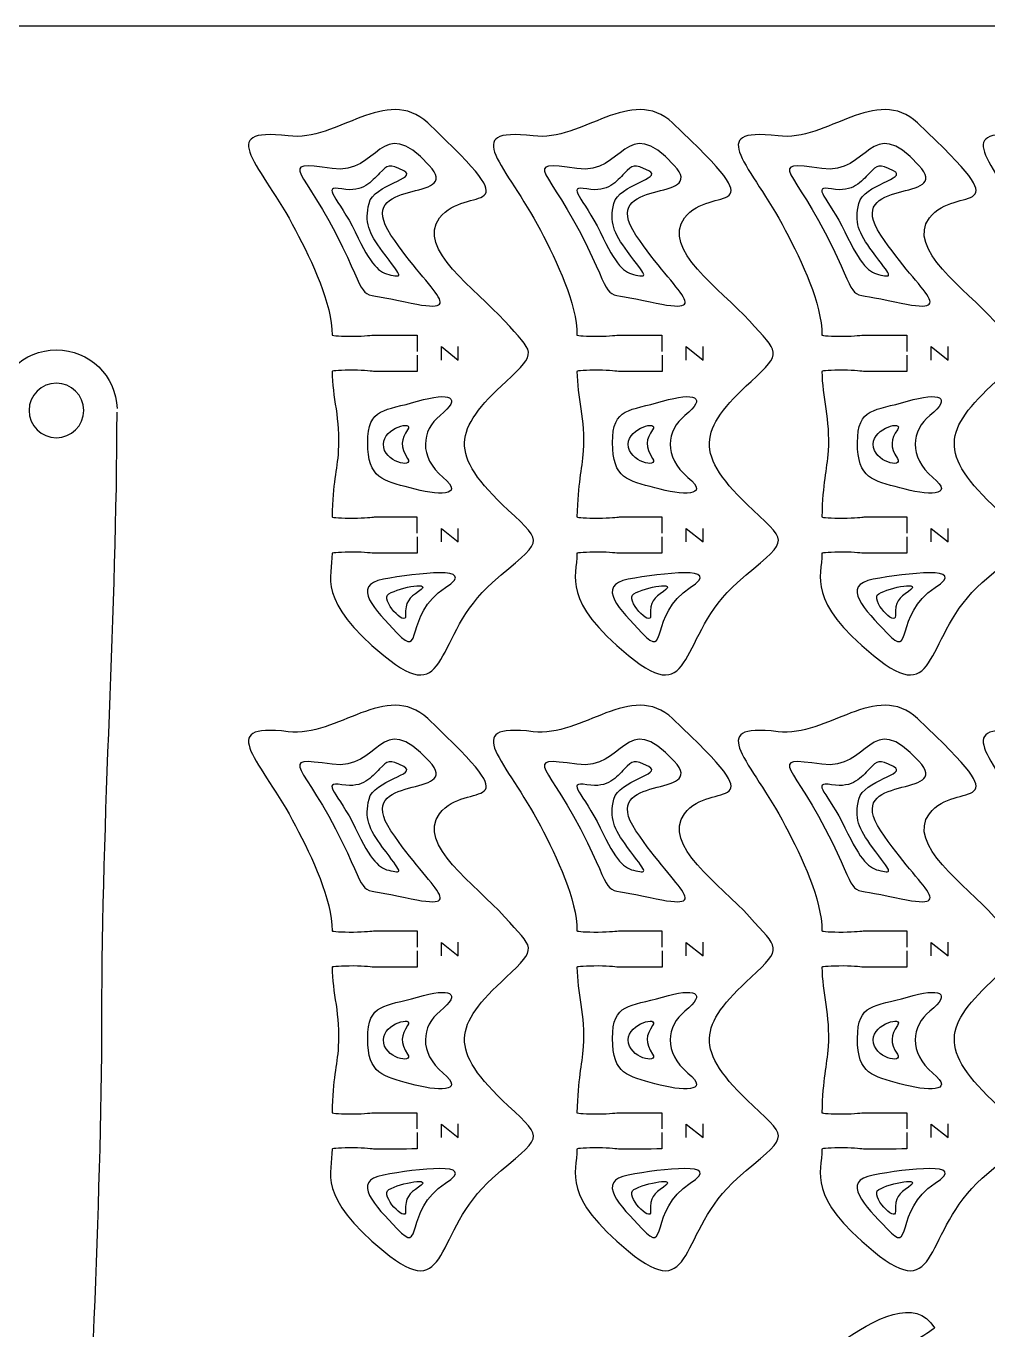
# Model space of a CAD drawing. Extents: x 0 to 300, y 0 to 300.
# Drawn here: x 151.4 to 230.6, y 192.6 to 300.1 of the extents above; entities that cross this region are included whole.
import ezdxf

# ---------------------------------------------------------------- set-up
doc = ezdxf.new("R2010")
doc.units = 0
doc.header["$MEASUREMENT"] = 0
doc.layers.add('DEFAULT', color=7, linetype='CONTINUOUS')

msp = doc.modelspace()

# ---------------------------------------------------------------- linework, layer by layer
at = {"layer": 'DEFAULT', "color": 1}
msp.add_lwpolyline([(294.85, 300.1), (5.15, 300.1)], dxfattribs=at)
at = {"layer": 'DEFAULT', "color": 250}
for points in [[(185.59, 272.56), (185.59, 273.67), (186.98, 272.56), (186.98, 273.68)], [(205.77, 272.56), (205.77, 273.67), (207.16, 272.56), (207.16, 273.68)], [(225.96, 272.56), (225.96, 273.67), (227.35, 272.56), (227.35, 273.68)], [(185.59, 257.56), (185.59, 258.67), (186.98, 257.56), (186.98, 258.68)], [(205.77, 257.56), (205.77, 258.67), (207.17, 257.56), (207.17, 258.68)], [(225.96, 257.56), (225.96, 258.67), (227.35, 257.56), (227.35, 258.68)], [(185.59, 223.44), (185.59, 224.54), (186.98, 223.44), (186.98, 224.55)], [(205.77, 223.44), (205.77, 224.54), (207.16, 223.44), (207.16, 224.55)], [(225.96, 223.44), (225.96, 224.54), (227.35, 223.44), (227.35, 224.55)], [(185.59, 208.44), (185.59, 209.54), (186.98, 208.44), (186.98, 209.56)], [(205.77, 208.44), (205.77, 209.54), (207.17, 208.44), (207.17, 209.56)], [(225.96, 208.44), (225.96, 209.54), (227.35, 208.44), (227.35, 209.56)]]:
    msp.add_lwpolyline(points, dxfattribs=at)
at = {"layer": 'DEFAULT', "color": 1}
for points, knots in [([(183.58, 257.97), (183.58, 257.52), (183.58, 257.07), (183.58, 256.62), (183.58, 256.62), (180.95, 256.62), (180.08, 256.62), (179.9, 256.62), (179.29, 256.72), (178.33, 256.72), (177.36, 256.72), (176.58, 256.67), (176.58, 256.62), (176.58, 254.62), (175.26, 252.79), (180.83, 248.2), (186.39, 243.61), (184.84, 249.86), (189.8, 254.22), (193.85, 257.77), (194.22, 257.28), (191.08, 260.19), (186.06, 264.86), (186.6, 266.8), (190.92, 270.79), (193.6, 273.26), (193.17, 273.12), (190.79, 275.78), (188.43, 278.41), (183.52, 281.73), (185.44, 284.28), (187.64, 287.2), (193.36, 283.75), (184.46, 292.11), (181.06, 295.29), (177.02, 290.54), (172.96, 291.04), (166.75, 291.8), (170.78, 288.61), (173.56, 283.28), (174.93, 280.65), (176.57, 277.2), (176.58, 274.62), (176.59, 274.56), (177.36, 274.51), (178.33, 274.52), (179.29, 274.52), (179.9, 274.62), (180.07, 274.62), (180.95, 274.62), (183.58, 274.62), (183.58, 274.62), (183.58, 274.17), (183.58, 273.72), (183.58, 273.27)], [0, 0, 0, 0, 3.83, 3.83, 3.83, 4.83, 4.83, 4.83, 5.83, 5.83, 5.83, 6.83, 6.83, 6.83, 7.83, 7.83, 7.83, 8.83, 8.83, 8.83, 9.83, 9.83, 9.83, 10.83, 10.83, 10.83, 11.83, 11.83, 11.83, 12.83, 12.83, 12.83, 13.83, 13.83, 13.83, 14.83, 14.83, 14.83, 15.83, 15.83, 15.83, 16.83, 16.83, 16.83, 17.83, 17.83, 17.83, 18.83, 18.83, 18.83, 19.83, 19.83, 19.83, 23.66, 23.66, 23.66, 23.66]), ([(203.76, 257.97), (203.76, 257.52), (203.76, 257.07), (203.76, 256.62), (203.76, 256.62), (201.14, 256.62), (200.26, 256.62), (200.09, 256.62), (199.48, 256.72), (198.51, 256.72), (197.55, 256.72), (196.76, 256.67), (196.76, 256.62), (196.76, 254.62), (195.44, 252.79), (201.01, 248.2), (206.58, 243.61), (205.02, 249.86), (209.99, 254.22), (214.04, 257.77), (214.41, 257.28), (211.27, 260.19), (206.24, 264.86), (206.78, 266.8), (211.11, 270.79), (213.79, 273.26), (213.35, 273.12), (210.97, 275.78), (208.61, 278.41), (203.71, 281.73), (205.62, 284.28), (207.82, 287.2), (213.54, 283.75), (204.64, 292.11), (201.25, 295.29), (197.21, 290.54), (193.14, 291.04), (186.93, 291.8), (190.96, 288.61), (193.74, 283.28), (195.11, 280.65), (196.76, 277.2), (196.76, 274.62), (196.77, 274.56), (197.55, 274.51), (198.51, 274.52), (199.48, 274.52), (200.09, 274.62), (200.26, 274.62), (201.13, 274.62), (203.76, 274.62), (203.76, 274.62), (203.76, 274.17), (203.76, 273.72), (203.76, 273.27)], [0, 0, 0, 0, 3.83, 3.83, 3.83, 4.83, 4.83, 4.83, 5.83, 5.83, 5.83, 6.83, 6.83, 6.83, 7.83, 7.83, 7.83, 8.83, 8.83, 8.83, 9.83, 9.83, 9.83, 10.83, 10.83, 10.83, 11.83, 11.83, 11.83, 12.83, 12.83, 12.83, 13.83, 13.83, 13.83, 14.83, 14.83, 14.83, 15.83, 15.83, 15.83, 16.83, 16.83, 16.83, 17.83, 17.83, 17.83, 18.83, 18.83, 18.83, 19.83, 19.83, 19.83, 23.66, 23.66, 23.66, 23.66]), ([(223.95, 257.97), (223.95, 257.52), (223.95, 257.07), (223.95, 256.62), (223.95, 256.62), (221.32, 256.62), (220.45, 256.62), (220.27, 256.62), (219.67, 256.72), (218.7, 256.72), (217.73, 256.72), (216.95, 256.67), (216.95, 256.62), (216.95, 254.62), (215.63, 252.79), (221.2, 248.2), (226.76, 243.61), (225.21, 249.86), (230.17, 254.22), (234.22, 257.77), (234.59, 257.28), (231.45, 260.19), (226.43, 264.86), (226.97, 266.8), (231.29, 270.79), (233.97, 273.26), (233.54, 273.12), (231.16, 275.78), (228.8, 278.41), (223.89, 281.73), (225.81, 284.28), (228.01, 287.2), (233.73, 283.75), (224.83, 292.11), (221.44, 295.29), (217.39, 290.54), (213.33, 291.04), (207.12, 291.8), (211.15, 288.61), (213.93, 283.28), (215.3, 280.65), (216.95, 277.2), (216.95, 274.62), (216.96, 274.56), (217.74, 274.51), (218.7, 274.52), (219.66, 274.52), (220.27, 274.62), (220.44, 274.62), (221.32, 274.62), (223.95, 274.62), (223.95, 274.62), (223.95, 274.17), (223.95, 273.72), (223.95, 273.27)], [0, 0, 0, 0, 3.83, 3.83, 3.83, 4.83, 4.83, 4.83, 5.83, 5.83, 5.83, 6.83, 6.83, 6.83, 7.83, 7.83, 7.83, 8.83, 8.83, 8.83, 9.83, 9.83, 9.83, 10.83, 10.83, 10.83, 11.83, 11.83, 11.83, 12.83, 12.83, 12.83, 13.83, 13.83, 13.83, 14.83, 14.83, 14.83, 15.83, 15.83, 15.83, 16.83, 16.83, 16.83, 17.83, 17.83, 17.83, 18.83, 18.83, 18.83, 19.83, 19.83, 19.83, 23.66, 23.66, 23.66, 23.66]), ([(244.13, 257.97), (244.13, 257.52), (244.13, 257.07), (244.13, 256.62), (244.13, 256.62), (241.51, 256.62), (240.63, 256.62), (240.46, 256.62), (239.85, 256.72), (238.88, 256.72), (237.92, 256.72), (237.13, 256.67), (237.13, 256.62), (237.13, 254.62), (235.81, 252.79), (241.38, 248.2), (246.95, 243.61), (245.39, 249.86), (250.36, 254.22), (254.41, 257.77), (254.78, 257.28), (251.64, 260.19), (246.61, 264.86), (247.15, 266.8), (251.48, 270.79), (254.16, 273.26), (253.72, 273.12), (251.34, 275.78), (248.98, 278.41), (244.08, 281.73), (246, 284.28), (248.19, 287.2), (253.91, 283.75), (245.01, 292.11), (241.62, 295.29), (237.58, 290.54), (233.51, 291.04), (227.31, 291.8), (231.33, 288.61), (234.11, 283.28), (235.48, 280.65), (237.13, 277.2), (237.13, 274.62), (237.14, 274.56), (237.92, 274.51), (238.88, 274.52), (239.85, 274.52), (240.46, 274.62), (240.63, 274.62), (241.51, 274.62), (244.13, 274.62), (244.13, 274.62), (244.13, 274.17), (244.13, 273.72), (244.13, 273.27)], [0, 0, 0, 0, 3.83, 3.83, 3.83, 4.83, 4.83, 4.83, 5.83, 5.83, 5.83, 6.83, 6.83, 6.83, 7.83, 7.83, 7.83, 8.83, 8.83, 8.83, 9.83, 9.83, 9.83, 10.83, 10.83, 10.83, 11.83, 11.83, 11.83, 12.83, 12.83, 12.83, 13.83, 13.83, 13.83, 14.83, 14.83, 14.83, 15.83, 15.83, 15.83, 16.83, 16.83, 16.83, 17.83, 17.83, 17.83, 18.83, 18.83, 18.83, 19.83, 19.83, 19.83, 23.66, 23.66, 23.66, 23.66]), ([(148.85, 268.55), (148.93, 271.25), (151.14, 273.4), (153.85, 273.4), (156.56, 273.4), (158.77, 271.25), (158.85, 268.55)], [0, 0, 0, 0, 1, 1, 1, 2, 2, 2, 2]), ([(183.58, 272.97), (183.58, 272.52), (183.58, 272.07), (183.58, 271.62), (183.58, 271.62), (180.96, 271.62), (180.08, 271.62), (179.9, 271.62), (179.29, 271.72), (178.33, 271.72), (177.36, 271.72), (176.58, 271.67), (176.58, 271.62), (176.58, 269.56), (177.26, 267.63), (177.09, 265.07), (176.97, 263.4), (176.63, 262.5), (176.57, 259.62), (176.59, 259.56), (177.36, 259.52), (178.32, 259.52), (179.29, 259.52), (179.9, 259.62), (180.07, 259.62), (180.95, 259.62), (183.57, 259.62), (183.57, 259.62), (183.57, 259.17), (183.57, 258.72), (183.57, 258.27)], [0, 0, 0, 0, 3.82, 3.82, 3.82, 4.82, 4.82, 4.82, 5.82, 5.82, 5.82, 6.82, 6.82, 6.82, 7.82, 7.82, 7.82, 8.82, 8.82, 8.82, 9.82, 9.82, 9.82, 10.82, 10.82, 10.82, 11.82, 11.82, 11.82, 15.64, 15.64, 15.64, 15.64]), ([(203.77, 272.97), (203.77, 272.52), (203.77, 272.07), (203.77, 271.62), (203.77, 271.62), (201.14, 271.62), (200.26, 271.62), (200.09, 271.62), (199.48, 271.72), (198.51, 271.72), (197.55, 271.72), (196.76, 271.67), (196.76, 271.62), (196.77, 269.56), (197.44, 267.63), (197.27, 265.07), (197.16, 263.4), (196.82, 262.5), (196.76, 259.62), (196.77, 259.56), (197.55, 259.52), (198.51, 259.52), (199.48, 259.52), (200.09, 259.62), (200.26, 259.62), (201.13, 259.62), (203.76, 259.62), (203.76, 259.62), (203.76, 259.17), (203.76, 258.72), (203.76, 258.27)], [0, 0, 0, 0, 3.82, 3.82, 3.82, 4.82, 4.82, 4.82, 5.82, 5.82, 5.82, 6.82, 6.82, 6.82, 7.82, 7.82, 7.82, 8.82, 8.82, 8.82, 9.82, 9.82, 9.82, 10.82, 10.82, 10.82, 11.82, 11.82, 11.82, 15.64, 15.64, 15.64, 15.64]), ([(223.95, 272.97), (223.95, 272.52), (223.95, 272.07), (223.95, 271.62), (223.95, 271.62), (221.33, 271.62), (220.45, 271.62), (220.28, 271.62), (219.67, 271.72), (218.7, 271.72), (217.73, 271.72), (216.95, 271.67), (216.95, 271.62), (216.95, 269.56), (217.63, 267.63), (217.46, 265.07), (217.34, 263.4), (217, 262.5), (216.95, 259.62), (216.96, 259.56), (217.74, 259.52), (218.69, 259.52), (219.67, 259.52), (220.27, 259.62), (220.44, 259.62), (221.32, 259.62), (223.94, 259.62), (223.94, 259.62), (223.94, 259.17), (223.94, 258.72), (223.94, 258.27)], [0, 0, 0, 0, 3.82, 3.82, 3.82, 4.82, 4.82, 4.82, 5.82, 5.82, 5.82, 6.82, 6.82, 6.82, 7.82, 7.82, 7.82, 8.82, 8.82, 8.82, 9.82, 9.82, 9.82, 10.82, 10.82, 10.82, 11.82, 11.82, 11.82, 15.64, 15.64, 15.64, 15.64]), ([(156.35, 168.55), (156.36, 185.17), (157.6, 201.78), (157.6, 218.4), (157.6, 235.02), (158.84, 251.64), (158.85, 268.25)], [0, 0, 0, 0, 1, 1, 1, 2, 2, 2, 2]), ([(183.58, 208.85), (183.58, 208.4), (183.58, 207.95), (183.58, 207.5), (183.58, 207.5), (180.95, 207.49), (180.08, 207.49), (179.9, 207.49), (179.29, 207.59), (178.33, 207.59), (177.36, 207.59), (176.58, 207.55), (176.58, 207.49), (176.58, 205.49), (175.26, 203.66), (180.83, 199.07), (186.39, 194.48), (184.84, 200.73), (189.8, 205.09), (193.85, 208.65), (194.22, 208.16), (191.08, 211.07), (186.06, 215.73), (186.6, 217.67), (190.92, 221.66), (193.6, 224.14), (193.17, 224), (190.79, 226.65), (188.43, 229.29), (183.52, 232.6), (185.44, 235.15), (187.64, 238.07), (193.36, 234.62), (184.46, 242.99), (181.06, 246.17), (177.02, 241.41), (172.96, 241.91), (166.75, 242.67), (170.78, 239.49), (173.56, 234.16), (174.93, 231.53), (176.57, 228.07), (176.58, 225.49), (176.59, 225.43), (177.36, 225.39), (178.33, 225.39), (179.29, 225.39), (179.9, 225.49), (180.07, 225.49), (180.95, 225.49), (183.58, 225.5), (183.58, 225.5), (183.58, 225.04), (183.58, 224.59), (183.58, 224.14)], [0, 0, 0, 0, 3.83, 3.83, 3.83, 4.83, 4.83, 4.83, 5.83, 5.83, 5.83, 6.83, 6.83, 6.83, 7.83, 7.83, 7.83, 8.83, 8.83, 8.83, 9.83, 9.83, 9.83, 10.83, 10.83, 10.83, 11.83, 11.83, 11.83, 12.83, 12.83, 12.83, 13.83, 13.83, 13.83, 14.83, 14.83, 14.83, 15.83, 15.83, 15.83, 16.83, 16.83, 16.83, 17.83, 17.83, 17.83, 18.83, 18.83, 18.83, 19.83, 19.83, 19.83, 23.66, 23.66, 23.66, 23.66]), ([(203.76, 208.85), (203.76, 208.4), (203.76, 207.95), (203.76, 207.5), (203.76, 207.5), (201.14, 207.49), (200.26, 207.49), (200.09, 207.49), (199.48, 207.59), (198.51, 207.59), (197.55, 207.59), (196.76, 207.55), (196.76, 207.49), (196.76, 205.49), (195.44, 203.66), (201.01, 199.07), (206.58, 194.48), (205.02, 200.73), (209.99, 205.09), (214.04, 208.65), (214.41, 208.16), (211.27, 211.07), (206.24, 215.73), (206.78, 217.67), (211.11, 221.66), (213.79, 224.14), (213.35, 224), (210.97, 226.65), (208.61, 229.29), (203.71, 232.6), (205.62, 235.15), (207.82, 238.07), (213.54, 234.62), (204.64, 242.99), (201.25, 246.17), (197.21, 241.41), (193.14, 241.91), (186.93, 242.67), (190.96, 239.49), (193.74, 234.16), (195.11, 231.53), (196.76, 228.07), (196.76, 225.49), (196.77, 225.43), (197.55, 225.39), (198.51, 225.39), (199.48, 225.39), (200.09, 225.49), (200.26, 225.49), (201.13, 225.49), (203.76, 225.5), (203.76, 225.5), (203.76, 225.04), (203.76, 224.59), (203.76, 224.14)], [0, 0, 0, 0, 3.83, 3.83, 3.83, 4.83, 4.83, 4.83, 5.83, 5.83, 5.83, 6.83, 6.83, 6.83, 7.83, 7.83, 7.83, 8.83, 8.83, 8.83, 9.83, 9.83, 9.83, 10.83, 10.83, 10.83, 11.83, 11.83, 11.83, 12.83, 12.83, 12.83, 13.83, 13.83, 13.83, 14.83, 14.83, 14.83, 15.83, 15.83, 15.83, 16.83, 16.83, 16.83, 17.83, 17.83, 17.83, 18.83, 18.83, 18.83, 19.83, 19.83, 19.83, 23.66, 23.66, 23.66, 23.66]), ([(223.95, 208.85), (223.95, 208.4), (223.95, 207.95), (223.95, 207.5), (223.95, 207.5), (221.32, 207.49), (220.45, 207.49), (220.27, 207.49), (219.67, 207.59), (218.7, 207.59), (217.73, 207.59), (216.95, 207.55), (216.95, 207.49), (216.95, 205.49), (215.63, 203.66), (221.2, 199.07), (226.76, 194.48), (225.21, 200.73), (230.17, 205.09), (234.22, 208.65), (234.59, 208.16), (231.45, 211.07), (226.43, 215.73), (226.97, 217.67), (231.29, 221.66), (233.97, 224.14), (233.54, 224), (231.16, 226.65), (228.8, 229.29), (223.89, 232.6), (225.81, 235.15), (228.01, 238.07), (233.73, 234.62), (224.83, 242.99), (221.44, 246.17), (217.39, 241.41), (213.33, 241.91), (207.12, 242.67), (211.15, 239.49), (213.93, 234.16), (215.3, 231.53), (216.95, 228.07), (216.95, 225.49), (216.96, 225.43), (217.74, 225.39), (218.7, 225.39), (219.66, 225.39), (220.27, 225.49), (220.44, 225.49), (221.32, 225.49), (223.95, 225.5), (223.95, 225.5), (223.95, 225.04), (223.95, 224.59), (223.95, 224.14)], [0, 0, 0, 0, 3.83, 3.83, 3.83, 4.83, 4.83, 4.83, 5.83, 5.83, 5.83, 6.83, 6.83, 6.83, 7.83, 7.83, 7.83, 8.83, 8.83, 8.83, 9.83, 9.83, 9.83, 10.83, 10.83, 10.83, 11.83, 11.83, 11.83, 12.83, 12.83, 12.83, 13.83, 13.83, 13.83, 14.83, 14.83, 14.83, 15.83, 15.83, 15.83, 16.83, 16.83, 16.83, 17.83, 17.83, 17.83, 18.83, 18.83, 18.83, 19.83, 19.83, 19.83, 23.66, 23.66, 23.66, 23.66]), ([(244.13, 208.85), (244.13, 208.4), (244.13, 207.95), (244.13, 207.5), (244.13, 207.5), (241.51, 207.49), (240.63, 207.49), (240.46, 207.49), (239.85, 207.59), (238.88, 207.59), (237.92, 207.59), (237.13, 207.55), (237.13, 207.49), (237.13, 205.49), (235.81, 203.66), (241.38, 199.07), (246.95, 194.48), (245.39, 200.73), (250.36, 205.09), (254.41, 208.65), (254.78, 208.16), (251.64, 211.07), (246.61, 215.73), (247.15, 217.67), (251.48, 221.66), (254.16, 224.14), (253.72, 224), (251.34, 226.65), (248.98, 229.29), (244.08, 232.6), (246, 235.15), (248.19, 238.07), (253.91, 234.62), (245.01, 242.99), (241.62, 246.17), (237.58, 241.41), (233.51, 241.91), (227.31, 242.67), (231.33, 239.49), (234.11, 234.16), (235.48, 231.53), (237.13, 228.07), (237.13, 225.49), (237.14, 225.43), (237.92, 225.39), (238.88, 225.39), (239.85, 225.39), (240.46, 225.49), (240.63, 225.49), (241.51, 225.49), (244.13, 225.5), (244.13, 225.5), (244.13, 225.04), (244.13, 224.59), (244.13, 224.14)], [0, 0, 0, 0, 3.83, 3.83, 3.83, 4.83, 4.83, 4.83, 5.83, 5.83, 5.83, 6.83, 6.83, 6.83, 7.83, 7.83, 7.83, 8.83, 8.83, 8.83, 9.83, 9.83, 9.83, 10.83, 10.83, 10.83, 11.83, 11.83, 11.83, 12.83, 12.83, 12.83, 13.83, 13.83, 13.83, 14.83, 14.83, 14.83, 15.83, 15.83, 15.83, 16.83, 16.83, 16.83, 17.83, 17.83, 17.83, 18.83, 18.83, 18.83, 19.83, 19.83, 19.83, 23.66, 23.66, 23.66, 23.66]), ([(183.58, 223.84), (183.58, 223.39), (183.58, 222.95), (183.58, 222.5), (183.58, 222.5), (180.96, 222.49), (180.08, 222.49), (179.9, 222.49), (179.29, 222.59), (178.33, 222.59), (177.36, 222.59), (176.58, 222.54), (176.58, 222.49), (176.58, 220.44), (177.26, 218.5), (177.09, 215.94), (176.97, 214.27), (176.63, 213.37), (176.57, 210.49), (176.59, 210.43), (177.36, 210.39), (178.32, 210.39), (179.29, 210.39), (179.9, 210.49), (180.07, 210.49), (180.95, 210.49), (183.57, 210.49), (183.57, 210.49), (183.57, 210.05), (183.57, 209.6), (183.57, 209.15)], [0, 0, 0, 0, 3.82, 3.82, 3.82, 4.82, 4.82, 4.82, 5.82, 5.82, 5.82, 6.82, 6.82, 6.82, 7.82, 7.82, 7.82, 8.82, 8.82, 8.82, 9.82, 9.82, 9.82, 10.82, 10.82, 10.82, 11.82, 11.82, 11.82, 15.64, 15.64, 15.64, 15.64]), ([(203.77, 223.84), (203.77, 223.39), (203.77, 222.95), (203.77, 222.5), (203.77, 222.5), (201.14, 222.49), (200.26, 222.49), (200.09, 222.49), (199.48, 222.59), (198.51, 222.59), (197.55, 222.59), (196.76, 222.54), (196.76, 222.49), (196.77, 220.44), (197.44, 218.5), (197.27, 215.94), (197.16, 214.27), (196.82, 213.37), (196.76, 210.49), (196.77, 210.43), (197.55, 210.39), (198.51, 210.39), (199.48, 210.39), (200.09, 210.49), (200.26, 210.49), (201.13, 210.49), (203.76, 210.49), (203.76, 210.49), (203.76, 210.05), (203.76, 209.6), (203.76, 209.15)], [0, 0, 0, 0, 3.82, 3.82, 3.82, 4.82, 4.82, 4.82, 5.82, 5.82, 5.82, 6.82, 6.82, 6.82, 7.82, 7.82, 7.82, 8.82, 8.82, 8.82, 9.82, 9.82, 9.82, 10.82, 10.82, 10.82, 11.82, 11.82, 11.82, 15.64, 15.64, 15.64, 15.64]), ([(223.95, 223.84), (223.95, 223.39), (223.95, 222.95), (223.95, 222.5), (223.95, 222.5), (221.33, 222.49), (220.45, 222.49), (220.28, 222.49), (219.67, 222.59), (218.7, 222.59), (217.73, 222.59), (216.95, 222.54), (216.95, 222.49), (216.95, 220.44), (217.63, 218.5), (217.46, 215.94), (217.34, 214.27), (217, 213.37), (216.95, 210.49), (216.96, 210.43), (217.74, 210.39), (218.69, 210.39), (219.67, 210.39), (220.27, 210.49), (220.44, 210.49), (221.32, 210.49), (223.94, 210.49), (223.94, 210.49), (223.94, 210.05), (223.94, 209.6), (223.94, 209.15)], [0, 0, 0, 0, 3.82, 3.82, 3.82, 4.82, 4.82, 4.82, 5.82, 5.82, 5.82, 6.82, 6.82, 6.82, 7.82, 7.82, 7.82, 8.82, 8.82, 8.82, 9.82, 9.82, 9.82, 10.82, 10.82, 10.82, 11.82, 11.82, 11.82, 15.64, 15.64, 15.64, 15.64]), ([(178.82, 172.95), (178.43, 173.18), (178.04, 173.4), (177.65, 173.63), (177.65, 173.63), (176.34, 171.35), (175.9, 170.6), (175.82, 170.45), (175.6, 169.87), (175.11, 169.03), (174.63, 168.19), (174.2, 167.54), (174.15, 167.56), (170.27, 169.81), (172.31, 172.53), (174.13, 175.36), (179.61, 183.91), (185.19, 179.27), (189.63, 184.68), (190.67, 185.97), (192.55, 186.18), (193.85, 185.14), (193.89, 185.11), (193.43, 184.48), (192.82, 183.73), (192.2, 182.98), (191.74, 182.57), (191.63, 182.44), (191.07, 181.76), (189.41, 179.73), (189.41, 179.73), (190.18, 179.1), (190.95, 178.46), (191.73, 177.83), (191.73, 177.83), (193.39, 179.86), (193.95, 180.54), (194.06, 180.67), (194.36, 181.2), (194.98, 181.95), (195.59, 182.7), (196.13, 183.28), (196.17, 183.24), (197.75, 181.94), (205.88, 193.91), (209.79, 189.36), (209.83, 189.32), (209.26, 188.77), (208.53, 188.15), (207.79, 187.51), (207.27, 187.19), (207.14, 187.08), (206.47, 186.51), (204.48, 184.8), (204.48, 184.8), (205.13, 184.04), (205.78, 183.28), (206.43, 182.53), (206.43, 182.53), (208.42, 184.23), (209.09, 184.8), (209.22, 184.92), (209.62, 185.39), (210.35, 186.02), (211.09, 186.65), (211.71, 187.13), (211.74, 187.08), (212.84, 185.8), (223.17, 197.91), (226.22, 192.74), (226.25, 192.7), (225.6, 192.26), (224.77, 191.77), (223.93, 191.27), (223.36, 191.05), (223.21, 190.96), (222.46, 190.51), (220.2, 189.18), (220.2, 189.18), (220.71, 188.32), (221.22, 187.45), (221.73, 186.59), (221.73, 186.59), (223.99, 187.93), (224.74, 188.38), (224.89, 188.47), (225.36, 188.87), (226.2, 189.36), (227.03, 189.85), (227.72, 190.21), (227.75, 190.16), (228.79, 188.41), (241.03, 198.87), (243.15, 193.25), (243.16, 193.2), (242.45, 192.88), (241.55, 192.54), (240.64, 192.2), (240.04, 192.08), (239.87, 192.02), (239.05, 191.71), (236.6, 190.78), (236.6, 190.78), (236.95, 189.85), (237.3, 188.91), (237.65, 187.98), (237.65, 187.98), (240.11, 188.9), (240.93, 189.21), (241.09, 189.27), (241.63, 189.58), (242.53, 189.92), (243.44, 190.26), (244.18, 190.5), (244.21, 190.45), (244.73, 188.87), (257.45, 195.83), (258.56, 189.93), (258.56, 189.87), (257.8, 189.69), (256.86, 189.51), (255.91, 189.33), (255.29, 189.32), (255.12, 189.29), (254.26, 189.12), (251.68, 188.64), (251.68, 188.64), (251.87, 187.66), (252.05, 186.67), (252.23, 185.69), (252.23, 185.69), (254.82, 186.18), (255.67, 186.34), (255.85, 186.37), (256.43, 186.58), (257.38, 186.76), (258.33, 186.94), (259.1, 187.04), (259.11, 186.99), (259.63, 184.24), (273.42, 188.72), (273.48, 182.91), (273.48, 182.86), (272.7, 182.8), (271.74, 182.79), (270.77, 182.78), (270.16, 182.88), (269.98, 182.88), (269.11, 182.86), (266.48, 182.84), (266.48, 182.84), (266.49, 181.84), (266.51, 180.84), (266.52, 179.83), (266.52, 179.83), (269.14, 179.87), (270.02, 179.88), (270.19, 179.88), (270.8, 179.98), (271.77, 179.99), (272.73, 180.01), (273.52, 179.97), (273.52, 179.92), (273.55, 176.91), (284.94, 179.33), (283.96, 173.41), (283.95, 173.36), (283.17, 173.44), (282.22, 173.6), (281.26, 173.76), (280.68, 173.95), (280.51, 173.98), (279.65, 174.12), (277.06, 174.55), (277.06, 174.55), (276.89, 173.56), (276.73, 172.58), (276.57, 171.59), (276.57, 171.59), (279.16, 171.16), (280.02, 171.02), (280.19, 170.99), (280.81, 170.99), (281.76, 170.83), (282.71, 170.68), (283.47, 170.51), (283.47, 170.45), (282.99, 167.49), (293.05, 166.94), (291.06, 161.27), (291.04, 161.22), (290.29, 161.44), (289.38, 161.76), (288.46, 162.08), (287.92, 162.38), (287.76, 162.44), (286.93, 162.72), (284.46, 163.6), (284.46, 163.6), (284.13, 162.65), (283.79, 161.71), (283.46, 160.76), (283.46, 160.76), (285.94, 159.9), (286.77, 159.61), (286.93, 159.55), (287.54, 159.44), (288.45, 159.12), (289.36, 158.8), (290.09, 158.5), (290.07, 158.45), (289.07, 155.61), (293.72, 151.44), (292.25, 148.83), (292.22, 148.78), (291.52, 149.13), (290.68, 149.6), (289.83, 150.07), (289.35, 150.46), (289.2, 150.55), (288.44, 150.97), (286.15, 152.26), (286.15, 152.26), (285.66, 151.39), (285.17, 150.52), (284.68, 149.65), (284.68, 149.65), (286.97, 148.36), (287.73, 147.93), (287.88, 147.84), (288.46, 147.63), (289.3, 147.16), (290.15, 146.68), (290.81, 146.26), (290.78, 146.21), (289.31, 143.6), (288.3, 140.77), (287.48, 139.32), (287.46, 139.28), (286.76, 139.63), (285.92, 140.11), (285.08, 140.59), (284.61, 140.99), (284.45, 141.07), (283.7, 141.51), (281.42, 142.82), (281.42, 142.82), (280.92, 141.96), (280.42, 141.09), (279.92, 140.23), (279.92, 140.23), (282.2, 138.92), (282.95, 138.47), (283.1, 138.39), (283.68, 138.17), (284.52, 137.69), (285.35, 137.2), (286.01, 136.77), (285.98, 136.72), (284.48, 134.13), (278.46, 135.08), (277.64, 133.64), (277.61, 133.59), (276.91, 133.94), (276.08, 134.42), (275.24, 134.91), (274.76, 135.3), (274.61, 135.39), (273.85, 135.83), (271.58, 137.14), (271.58, 137.14), (271.08, 136.27), (270.58, 135.41), (270.08, 134.54), (270.08, 134.54), (272.35, 133.23), (273.11, 132.79), (273.26, 132.7), (273.84, 132.48), (274.67, 132), (275.51, 131.52), (276.17, 131.09), (276.14, 131.04), (274.64, 128.44), (268.6, 129.4), (267.79, 127.96), (267.76, 127.91), (267.06, 128.26), (266.22, 128.75), (265.39, 129.23), (264.91, 129.62), (264.76, 129.71), (264, 130.15), (261.73, 131.46), (261.73, 131.46), (261.23, 130.6), (260.73, 129.73), (260.23, 128.86), (260.23, 128.86), (262.5, 127.55), (263.26, 127.11), (263.41, 127.02), (263.99, 126.81), (264.82, 126.32), (265.66, 125.84), (266.31, 125.41), (266.29, 125.36), (264.86, 122.9), (258.79, 122.59), (255.37, 124.64), (251.95, 126.7), (254.5, 129.2), (253.22, 129.95), (251.76, 130.79), (252.41, 130.41), (250.75, 131.37)], [0, 0, 0, 0, 3.830209, 3.830209, 3.830209, 4.830209, 4.830209, 4.830209, 5.830209, 5.830209, 5.830209, 6.830209, 6.830209, 6.830209, 7.830209, 7.830209, 7.830209, 8.830209, 8.830209, 8.830209, 9.830209, 9.830209, 9.830209, 10.830209, 10.830209, 10.830209, 11.830209, 11.830209, 11.830209, 12.830209, 12.830209, 12.830209, 21.328267, 21.328267, 21.328267, 22.328267, 22.328267, 22.328267, 23.328267, 23.328267, 23.328267, 24.328267, 24.328267, 24.328267, 25.328267, 25.328267, 25.328267, 26.328267, 26.328267, 26.328267, 27.328267, 27.328267, 27.328267, 28.328267, 28.328267, 28.328267, 36.830861, 36.830861, 36.830861, 37.830861, 37.830861, 37.830861, 38.830861, 38.830861, 38.830861, 39.830861, 39.830861, 39.830861, 40.830861, 40.830861, 40.830861, 41.830861, 41.830861, 41.830861, 42.830861, 42.830861, 42.830861, 43.830861, 43.830861, 43.830861, 52.340738, 52.340738, 52.340738, 53.340738, 53.340738, 53.340738, 54.340738, 54.340738, 54.340738, 55.340738, 55.340738, 55.340738, 56.340738, 56.340738, 56.340738, 57.340738, 57.340738, 57.340738, 58.340738, 58.340738, 58.340738, 59.340738, 59.340738, 59.340738, 67.8473, 67.8473, 67.8473, 68.8473, 68.8473, 68.8473, 69.8473, 69.8473, 69.8473, 70.8473, 70.8473, 70.8473, 71.8473, 71.8473, 71.8473, 72.8473, 72.8473, 72.8473, 73.8473, 73.8473, 73.8473, 74.8473, 74.8473, 74.8473, 83.353445, 83.353445, 83.353445, 84.353445, 84.353445, 84.353445, 85.353445, 85.353445, 85.353445, 86.353445, 86.353445, 86.353445, 87.353445, 87.353445, 87.353445, 88.353445, 88.353445, 88.353445, 89.353445, 89.353445, 89.353445, 90.353445, 90.353445, 90.353445, 98.864032, 98.864032, 98.864032, 99.864032, 99.864032, 99.864032, 100.864032, 100.864032, 100.864032, 101.864032, 101.864032, 101.864032, 102.864032, 102.864032, 102.864032, 103.864032, 103.864032, 103.864032, 104.864032, 104.864032, 104.864032, 105.864032, 105.864032, 105.864032, 114.368396, 114.368396, 114.368396, 115.368396, 115.368396, 115.368396, 116.368396, 116.368396, 116.368396, 117.368396, 117.368396, 117.368396, 118.368396, 118.368396, 118.368396, 119.368396, 119.368396, 119.368396, 120.368396, 120.368396, 120.368396, 121.368396, 121.368396, 121.368396, 129.879171, 129.879171, 129.879171, 130.879171, 130.879171, 130.879171, 131.879171, 131.879171, 131.879171, 132.879171, 132.879171, 132.879171, 133.879171, 133.879171, 133.879171, 134.879171, 134.879171, 134.879171, 135.879171, 135.879171, 135.879171, 136.879171, 136.879171, 136.879171, 145.381936, 145.381936, 145.381936, 146.381936, 146.381936, 146.381936, 147.381936, 147.381936, 147.381936, 148.381936, 148.381936, 148.381936, 149.381936, 149.381936, 149.381936, 150.381936, 150.381936, 150.381936, 151.381936, 151.381936, 151.381936, 152.381936, 152.381936, 152.381936, 160.885888, 160.885888, 160.885888, 161.885888, 161.885888, 161.885888, 162.885888, 162.885888, 162.885888, 163.885888, 163.885888, 163.885888, 164.885888, 164.885888, 164.885888, 165.885888, 165.885888, 165.885888, 166.885888, 166.885888, 166.885888, 167.885888, 167.885888, 167.885888, 176.393496, 176.393496, 176.393496, 177.393496, 177.393496, 177.393496, 178.393496, 178.393496, 178.393496, 179.393496, 179.393496, 179.393496, 180.393496, 180.393496, 180.393496, 181.393496, 181.393496, 181.393496, 182.393496, 182.393496, 182.393496, 183.393496, 183.393496, 183.393496, 191.892443, 191.892443, 191.892443, 192.892443, 192.892443, 192.892443, 193.892443, 193.892443, 193.892443, 194.892443, 194.892443, 194.892443, 195.892443, 195.892443, 195.892443, 196.892443, 196.892443, 196.892443, 197.892443, 197.892443, 197.892443, 197.892443])]:
    msp.add_open_spline(points, degree=3, knots=knots, dxfattribs=at)
at = {"layer": 'DEFAULT', "color": 5}
for points, knots in [([(184.58, 288.61), (187.48, 285.45), (178.19, 287.72), (181.43, 282.87), (184.74, 277.91), (188.32, 276.06), (182.04, 277.47), (178.49, 278.27), (179.75, 277.06), (177.44, 281.87), (174.28, 288.47), (171.78, 289.03), (176.57, 288.35), (180.5, 287.79), (180.5, 293.06), (184.58, 288.61)], [0, 0, 0, 0, 1, 1, 1, 2, 2, 2, 3, 3, 3, 4, 4, 4, 5, 5, 5, 5]), ([(204.77, 288.61), (207.67, 285.45), (198.38, 287.72), (201.62, 282.87), (204.93, 277.91), (208.5, 276.06), (202.23, 277.47), (198.68, 278.27), (199.93, 277.06), (197.63, 281.87), (194.46, 288.47), (191.96, 289.03), (196.76, 288.35), (200.68, 287.79), (200.69, 293.06), (204.77, 288.61)], [0, 0, 0, 0, 1, 1, 1, 2, 2, 2, 3, 3, 3, 4, 4, 4, 5, 5, 5, 5]), ([(224.95, 288.61), (227.85, 285.45), (218.56, 287.72), (221.8, 282.87), (225.11, 277.91), (228.69, 276.06), (222.41, 277.47), (218.86, 278.27), (220.12, 277.06), (217.81, 281.87), (214.65, 288.47), (212.15, 289.03), (216.94, 288.35), (220.87, 287.79), (220.87, 293.06), (224.95, 288.61)], [0, 0, 0, 0, 1, 1, 1, 2, 2, 2, 3, 3, 3, 4, 4, 4, 5, 5, 5, 5]), ([(185.72, 262.88), (183.69, 264.59), (183.96, 266.77), (185.47, 267.99), (187.34, 269.49), (186.32, 269.95), (183.62, 269.16), (180.93, 268.36), (179.51, 268.67), (179.51, 265.75), (179.51, 262.76), (180.79, 262.63), (183.01, 262.01), (185.22, 261.39), (187.65, 261.27), (185.72, 262.88)], [0, 0, 0, 0, 1, 1, 1, 2, 2, 2, 3, 3, 3, 4, 4, 4, 5, 5, 5, 5]), ([(205.91, 262.88), (203.87, 264.59), (204.14, 266.77), (205.66, 267.99), (207.53, 269.49), (206.5, 269.95), (203.81, 269.16), (201.11, 268.36), (199.69, 268.67), (199.69, 265.75), (199.69, 262.76), (200.97, 262.63), (203.19, 262.01), (205.41, 261.39), (207.84, 261.27), (205.91, 262.88)], [0, 0, 0, 0, 1, 1, 1, 2, 2, 2, 3, 3, 3, 4, 4, 4, 5, 5, 5, 5]), ([(226.09, 262.88), (224.06, 264.59), (224.33, 266.77), (225.85, 267.99), (227.71, 269.49), (226.69, 269.95), (223.99, 269.16), (221.3, 268.36), (219.88, 268.67), (219.88, 265.75), (219.88, 262.76), (221.16, 262.63), (223.38, 262.01), (225.6, 261.39), (228.02, 261.27), (226.09, 262.88)], [0, 0, 0, 0, 1, 1, 1, 2, 2, 2, 3, 3, 3, 4, 4, 4, 5, 5, 5, 5]), ([(181.92, 250.06), (180.13, 251.96), (178.07, 253.98), (180.8, 254.48), (183.54, 254.98), (188.77, 255.64), (185.91, 253.79), (182.46, 251.58), (184.14, 247.71), (181.92, 250.06)], [0, 0, 0, 0, 1, 1, 1, 2, 2, 2, 3, 3, 3, 3]), ([(202.11, 250.06), (200.32, 251.96), (198.25, 253.98), (200.99, 254.48), (203.73, 254.98), (208.96, 255.64), (206.09, 253.79), (202.65, 251.58), (204.33, 247.71), (202.11, 250.06)], [0, 0, 0, 0, 1, 1, 1, 2, 2, 2, 3, 3, 3, 3]), ([(222.3, 250.06), (220.5, 251.96), (218.44, 253.98), (221.18, 254.48), (223.91, 254.98), (229.14, 255.64), (226.28, 253.79), (222.83, 251.58), (224.51, 247.71), (222.3, 250.06)], [0, 0, 0, 0, 1, 1, 1, 2, 2, 2, 3, 3, 3, 3]), ([(184.58, 239.48), (187.48, 236.32), (178.19, 238.6), (181.43, 233.74), (184.74, 228.78), (188.32, 226.93), (182.04, 228.35), (178.49, 229.14), (179.75, 227.94), (177.44, 232.74), (174.28, 239.34), (171.78, 239.9), (176.57, 239.22), (180.5, 238.66), (180.5, 243.94), (184.58, 239.48)], [0, 0, 0, 0, 1, 1, 1, 2, 2, 2, 3, 3, 3, 4, 4, 4, 5, 5, 5, 5]), ([(204.77, 239.48), (207.67, 236.32), (198.38, 238.6), (201.62, 233.74), (204.93, 228.78), (208.5, 226.93), (202.23, 228.35), (198.68, 229.14), (199.93, 227.94), (197.63, 232.74), (194.46, 239.34), (191.96, 239.9), (196.76, 239.22), (200.68, 238.66), (200.69, 243.94), (204.77, 239.48)], [0, 0, 0, 0, 1, 1, 1, 2, 2, 2, 3, 3, 3, 4, 4, 4, 5, 5, 5, 5]), ([(224.95, 239.48), (227.85, 236.32), (218.56, 238.6), (221.8, 233.74), (225.11, 228.78), (228.69, 226.93), (222.41, 228.35), (218.86, 229.14), (220.12, 227.94), (217.81, 232.74), (214.65, 239.34), (212.15, 239.9), (216.94, 239.22), (220.87, 238.66), (220.87, 243.94), (224.95, 239.48)], [0, 0, 0, 0, 1, 1, 1, 2, 2, 2, 3, 3, 3, 4, 4, 4, 5, 5, 5, 5]), ([(185.72, 213.76), (183.69, 215.46), (183.96, 217.64), (185.47, 218.86), (187.34, 220.36), (186.32, 220.83), (183.62, 220.03), (180.93, 219.23), (179.51, 219.55), (179.51, 216.62), (179.51, 213.63), (180.79, 213.51), (183.01, 212.88), (185.22, 212.26), (187.65, 212.14), (185.72, 213.76)], [0, 0, 0, 0, 1, 1, 1, 2, 2, 2, 3, 3, 3, 4, 4, 4, 5, 5, 5, 5]), ([(205.91, 213.76), (203.87, 215.46), (204.14, 217.64), (205.66, 218.86), (207.53, 220.36), (206.5, 220.83), (203.81, 220.03), (201.11, 219.23), (199.69, 219.55), (199.69, 216.62), (199.69, 213.63), (200.97, 213.51), (203.19, 212.88), (205.41, 212.26), (207.84, 212.14), (205.91, 213.76)], [0, 0, 0, 0, 1, 1, 1, 2, 2, 2, 3, 3, 3, 4, 4, 4, 5, 5, 5, 5]), ([(226.09, 213.76), (224.06, 215.46), (224.33, 217.64), (225.85, 218.86), (227.71, 220.36), (226.69, 220.83), (223.99, 220.03), (221.3, 219.23), (219.88, 219.55), (219.88, 216.62), (219.88, 213.63), (221.16, 213.51), (223.38, 212.88), (225.6, 212.26), (228.02, 212.14), (226.09, 213.76)], [0, 0, 0, 0, 1, 1, 1, 2, 2, 2, 3, 3, 3, 4, 4, 4, 5, 5, 5, 5]), ([(181.92, 200.93), (180.13, 202.84), (178.07, 204.85), (180.8, 205.35), (183.54, 205.85), (188.77, 206.51), (185.91, 204.67), (182.46, 202.45), (184.14, 198.58), (181.92, 200.93)], [0, 0, 0, 0, 1, 1, 1, 2, 2, 2, 3, 3, 3, 3]), ([(202.11, 200.93), (200.32, 202.84), (198.25, 204.85), (200.99, 205.35), (203.73, 205.85), (208.96, 206.51), (206.09, 204.67), (202.65, 202.45), (204.33, 198.58), (202.11, 200.93)], [0, 0, 0, 0, 1, 1, 1, 2, 2, 2, 3, 3, 3, 3]), ([(222.3, 200.93), (220.5, 202.84), (218.44, 204.85), (221.18, 205.35), (223.91, 205.85), (229.14, 206.51), (226.28, 204.67), (222.83, 202.45), (224.51, 198.58), (222.3, 200.93)], [0, 0, 0, 0, 1, 1, 1, 2, 2, 2, 3, 3, 3, 3])]:
    msp.add_open_spline(points, degree=3, knots=knots, dxfattribs=at)
at = {"layer": 'DEFAULT', "color": 3}
for points, knots in [([(180.74, 281.5), (182.34, 279.37), (182.42, 279.38), (181.43, 279.57), (180.43, 279.75), (179.83, 280.32), (178.48, 283.12), (177.13, 285.92), (175.57, 286.98), (177.38, 286.67), (179.19, 286.35), (179.81, 287.29), (180.49, 287.97), (181.18, 288.66), (181.24, 288.78), (182.49, 288.16), (183.73, 287.54), (179.99, 287.04), (179.62, 285.48), (179.25, 283.93), (179.57, 283.06), (180.74, 281.5)], [0, 0, 0, 0, 1, 1, 1, 2, 2, 2, 3, 3, 3, 4, 4, 4, 5, 5, 5, 6, 6, 6, 7, 7, 7, 7]), ([(200.93, 281.5), (202.53, 279.37), (202.61, 279.38), (201.61, 279.57), (200.62, 279.75), (200.01, 280.32), (198.67, 283.12), (197.32, 285.92), (195.76, 286.98), (197.57, 286.67), (199.37, 286.35), (199.99, 287.29), (200.68, 287.97), (201.36, 288.66), (201.43, 288.78), (202.67, 288.16), (203.92, 287.54), (200.18, 287.04), (199.81, 285.48), (199.43, 283.93), (199.76, 283.06), (200.93, 281.5)], [0, 0, 0, 0, 1, 1, 1, 2, 2, 2, 3, 3, 3, 4, 4, 4, 5, 5, 5, 6, 6, 6, 7, 7, 7, 7]), ([(221.12, 281.5), (222.71, 279.37), (222.79, 279.38), (221.8, 279.57), (220.8, 279.75), (220.2, 280.32), (218.85, 283.12), (217.5, 285.92), (215.95, 286.98), (217.75, 286.67), (219.56, 286.35), (220.18, 287.29), (220.86, 287.97), (221.55, 288.66), (221.61, 288.78), (222.86, 288.16), (224.1, 287.54), (220.37, 287.04), (219.99, 285.48), (219.62, 283.93), (219.95, 283.06), (221.12, 281.5)], [0, 0, 0, 0, 1, 1, 1, 2, 2, 2, 3, 3, 3, 4, 4, 4, 5, 5, 5, 6, 6, 6, 7, 7, 7, 7]), ([(182.8, 264.44), (182.18, 265.4), (182.25, 266.03), (182.8, 266.8), (183.39, 267.63), (180.8, 266.99), (180.8, 265.62), (180.8, 264.13), (183.34, 263.6), (182.8, 264.44)], [0, 0, 0, 0, 1, 1, 1, 2, 2, 2, 3, 3, 3, 3]), ([(202.99, 264.44), (202.37, 265.4), (202.44, 266.03), (202.99, 266.8), (203.57, 267.63), (200.99, 266.99), (200.99, 265.62), (200.99, 264.13), (203.53, 263.6), (202.99, 264.44)], [0, 0, 0, 0, 1, 1, 1, 2, 2, 2, 3, 3, 3, 3]), ([(223.17, 264.44), (222.55, 265.4), (222.62, 266.03), (223.17, 266.8), (223.76, 267.63), (221.18, 266.99), (221.18, 265.62), (221.18, 264.13), (223.71, 263.6), (223.17, 264.44)], [0, 0, 0, 0, 1, 1, 1, 2, 2, 2, 3, 3, 3, 3]), ([(182.64, 251.49), (182.58, 252.63), (182.93, 252.95), (183.71, 253.48), (185.01, 254.35), (182.19, 253.84), (181.26, 253.28), (180.47, 252.81), (182.69, 250.49), (182.64, 251.49)], [0, 0, 0, 0, 1, 1, 1, 2, 2, 2, 3, 3, 3, 3]), ([(202.83, 251.49), (202.77, 252.63), (203.11, 252.95), (203.9, 253.48), (205.19, 254.35), (202.38, 253.84), (201.44, 253.28), (200.65, 252.81), (202.88, 250.49), (202.83, 251.49)], [0, 0, 0, 0, 1, 1, 1, 2, 2, 2, 3, 3, 3, 3]), ([(223.01, 251.49), (222.95, 252.63), (223.3, 252.95), (224.09, 253.48), (225.38, 254.35), (222.56, 253.84), (221.63, 253.28), (220.84, 252.81), (223.06, 250.49), (223.01, 251.49)], [0, 0, 0, 0, 1, 1, 1, 2, 2, 2, 3, 3, 3, 3]), ([(180.74, 232.37), (182.34, 230.24), (182.42, 230.25), (181.43, 230.44), (180.43, 230.63), (179.83, 231.19), (178.48, 233.99), (177.13, 236.79), (175.57, 237.85), (177.38, 237.54), (179.19, 237.23), (179.81, 238.16), (180.49, 238.85), (181.18, 239.53), (181.24, 239.65), (182.49, 239.03), (183.73, 238.41), (179.99, 237.91), (179.62, 236.36), (179.25, 234.8), (179.57, 233.93), (180.74, 232.37)], [0, 0, 0, 0, 1, 1, 1, 2, 2, 2, 3, 3, 3, 4, 4, 4, 5, 5, 5, 6, 6, 6, 7, 7, 7, 7]), ([(200.93, 232.37), (202.53, 230.24), (202.61, 230.25), (201.61, 230.44), (200.62, 230.63), (200.01, 231.19), (198.67, 233.99), (197.32, 236.79), (195.76, 237.85), (197.57, 237.54), (199.37, 237.23), (199.99, 238.16), (200.68, 238.85), (201.36, 239.53), (201.43, 239.65), (202.67, 239.03), (203.92, 238.41), (200.18, 237.91), (199.81, 236.36), (199.43, 234.8), (199.76, 233.93), (200.93, 232.37)], [0, 0, 0, 0, 1, 1, 1, 2, 2, 2, 3, 3, 3, 4, 4, 4, 5, 5, 5, 6, 6, 6, 7, 7, 7, 7]), ([(221.12, 232.37), (222.71, 230.24), (222.79, 230.25), (221.8, 230.44), (220.8, 230.63), (220.2, 231.19), (218.85, 233.99), (217.5, 236.79), (215.95, 237.85), (217.75, 237.54), (219.56, 237.23), (220.18, 238.16), (220.86, 238.85), (221.55, 239.53), (221.61, 239.65), (222.86, 239.03), (224.1, 238.41), (220.37, 237.91), (219.99, 236.36), (219.62, 234.8), (219.95, 233.93), (221.12, 232.37)], [0, 0, 0, 0, 1, 1, 1, 2, 2, 2, 3, 3, 3, 4, 4, 4, 5, 5, 5, 6, 6, 6, 7, 7, 7, 7]), ([(182.8, 215.31), (182.18, 216.27), (182.25, 216.9), (182.8, 217.67), (183.39, 218.5), (180.8, 217.87), (180.8, 216.49), (180.8, 215), (183.34, 214.47), (182.8, 215.31)], [0, 0, 0, 0, 1, 1, 1, 2, 2, 2, 3, 3, 3, 3]), ([(202.99, 215.31), (202.37, 216.27), (202.44, 216.9), (202.99, 217.67), (203.57, 218.5), (200.99, 217.87), (200.99, 216.49), (200.99, 215), (203.53, 214.47), (202.99, 215.31)], [0, 0, 0, 0, 1, 1, 1, 2, 2, 2, 3, 3, 3, 3]), ([(223.17, 215.31), (222.55, 216.27), (222.62, 216.9), (223.17, 217.67), (223.76, 218.5), (221.18, 217.87), (221.18, 216.49), (221.18, 215), (223.71, 214.47), (223.17, 215.31)], [0, 0, 0, 0, 1, 1, 1, 2, 2, 2, 3, 3, 3, 3]), ([(182.64, 202.36), (182.58, 203.51), (182.93, 203.83), (183.71, 204.36), (185.01, 205.22), (182.19, 204.71), (181.26, 204.15), (180.47, 203.68), (182.69, 201.37), (182.64, 202.36)], [0, 0, 0, 0, 1, 1, 1, 2, 2, 2, 3, 3, 3, 3]), ([(202.83, 202.36), (202.77, 203.51), (203.11, 203.83), (203.9, 204.36), (205.19, 205.22), (202.38, 204.71), (201.44, 204.15), (200.65, 203.68), (202.88, 201.37), (202.83, 202.36)], [0, 0, 0, 0, 1, 1, 1, 2, 2, 2, 3, 3, 3, 3]), ([(223.01, 202.36), (222.95, 203.51), (223.3, 203.83), (224.09, 204.36), (225.38, 205.22), (222.56, 204.71), (221.63, 204.15), (220.84, 203.68), (223.06, 201.37), (223.01, 202.36)], [0, 0, 0, 0, 1, 1, 1, 2, 2, 2, 3, 3, 3, 3])]:
    msp.add_open_spline(points, degree=3, knots=knots, dxfattribs=at)
at = {"layer": 'DEFAULT', "color": 250}
msp.add_open_spline([(153.85, 266.15), (152.61, 266.15), (151.6, 267.16), (151.6, 268.4), (151.6, 269.65), (152.61, 270.65), (153.85, 270.65), (155.09, 270.65), (156.1, 269.65), (156.1, 268.4), (156.1, 267.16), (155.09, 266.15), (153.85, 266.15)], degree=3, knots=[0, 0, 0, 0, 1, 1, 1, 2, 2, 2, 3, 3, 3, 4, 4, 4, 4], dxfattribs=at)

doc.saveas('drawing.dxf')
